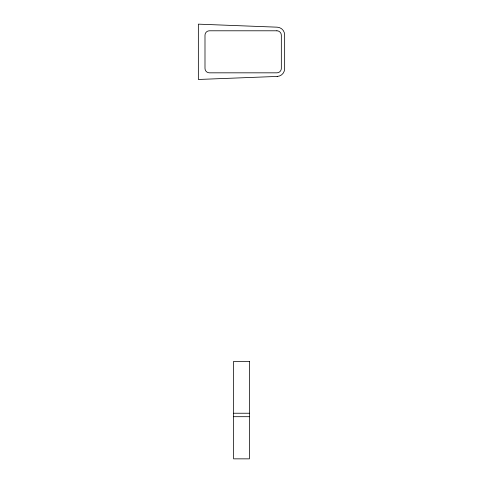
<?xml version="1.0" encoding="UTF-8"?>
<svg xmlns="http://www.w3.org/2000/svg" width="483" height="483" viewBox="0 0 483 483"><rect width="100%" height="100%" fill="white"/><g stroke="black" fill="none" stroke-linecap="round" stroke-linejoin="round"><path stroke-width="0.72" d="M233.597 413.237L249.403 413.237M233.597 416.696L249.403 416.696M277.2 76.435L198.35 79.472L198.35 24.15L277.2 27.181A7.746 7.746 0 0 1 284.65 34.921L284.65 68.695A7.746 7.746 0 0 1 277.2 76.435M276.904 30.791L209.417 30.791A4.425 4.425 0 0 0 204.991 35.217L204.991 68.405A4.425 4.425 0 0 0 209.417 72.83L276.904 72.83A4.425 4.425 0 0 0 281.329 68.405L281.329 35.217A4.425 4.425 0 0 0 276.904 30.791M249.403 361.375L233.597 361.375L233.597 458.85L249.403 458.85L249.403 361.375"/></g></svg>
